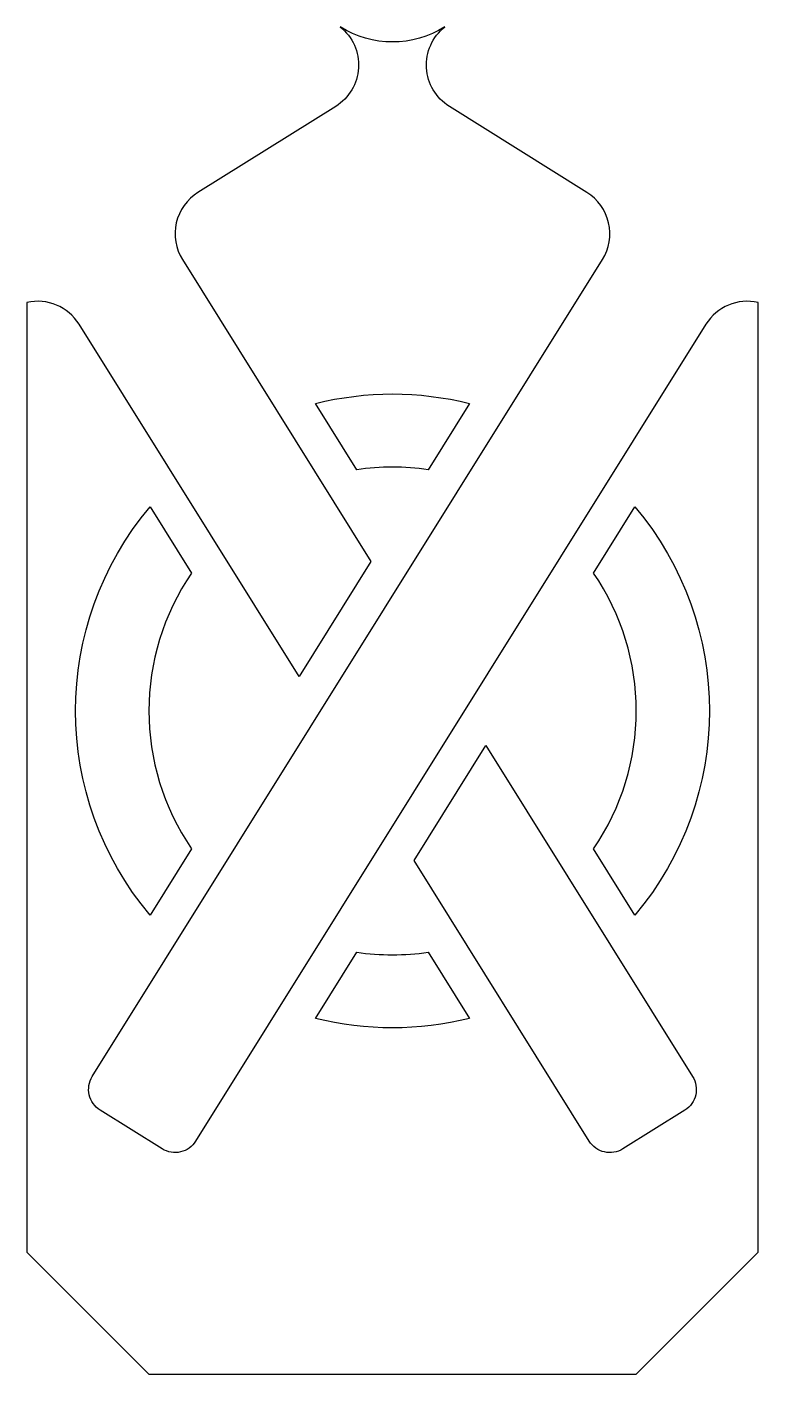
# Model space of a CAD drawing. Header units: millimetres. Extents: x -40 to 20, y -61 to 49.
import ezdxf

# ---------------------------------------------------------------- set-up
doc = ezdxf.new("R2010")
doc.units = ezdxf.units.MM

msp = doc.modelspace()

# ---------------------------------------------------------------- linework, layer by layer
for points in [[(-40.25, 26.38), (-40.25, -51.5), (-30.25, -61.5), (9.75, -61.5), (19.75, -51.5), (19.75, 26.38, 0.319682), (15.47, 24.6), (-26.4, -42.4, -0.414214), (-29.15, -43.03), (-34.24, -39.85, -0.414214), (-34.88, -37.1), (6.99, 29.9, 0.414214), (5.71, 35.41), (-5.58, 42.47, -0.516426), (-5.96, 48.98, -0.287429), (-14.53, 48.98, -0.516426), (-14.91, 42.47), (-26.21, 35.41, 0.414214), (-27.48, 29.9), (-12.02, 5.15), (-17.91, -4.28), (-35.96, 24.6, 0.319682)], [(-16.57, 18.1, -0.123491), (-3.92, 18.1), (-7.32, 12.67, 0.073627), (-13.18, 12.67)], [(-30.14, -23.86, -0.364759), (-30.14, 9.63), (-26.74, 4.19, 0.30976), (-26.74, -18.42)], [(9.65, 9.63, -0.364759), (9.65, -23.86), (6.25, -18.42, 0.30976), (6.25, 4.19)], [(14.38, -37.1, -0.414214), (13.75, -39.85), (8.66, -43.03, -0.414214), (5.9, -42.4), (-8.48, -19.38), (-2.58, -9.95)], [(-13.18, -26.9, 0.073627), (-7.32, -26.9), (-3.92, -32.33, -0.123491), (-16.57, -32.33)]]:
    msp.add_lwpolyline(points, format="xyb", close=True)

doc.saveas('drawing.dxf')
